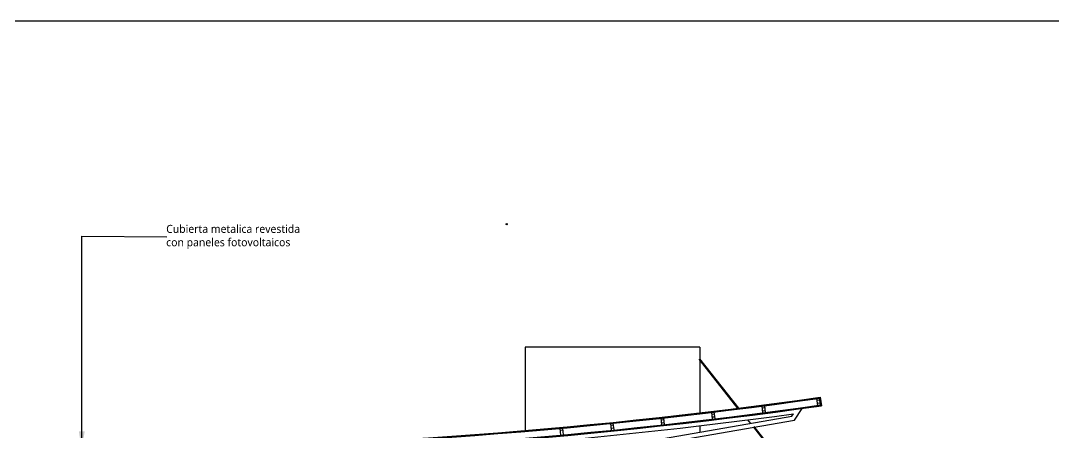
# Model space of a CAD drawing. Extents: x -30 to 1202, y 231 to 898.
# Drawn here: x 224.9 to 370, y 840.6 to 898.4 of the extents above; entities that cross this region are included whole.
import ezdxf

# ---------------------------------------------------------------- set-up
doc = ezdxf.new("R2010")
doc.units = 0
doc.header["$LTSCALE"] = 0.04
for name, color, linetype in [('0.1', 1, 'CONTINUOUS'), ('0.2', 2, 'CONTINUOUS'), ('0.3', 3, 'CONTINUOUS')]:
    doc.layers.add(name, color=color, linetype=linetype)
doc.styles.add('Amir', font='l_10646.ttf', dxfattribs={"height": 0.15})
doc.styles.get("Standard").update_dxf_attribs({"font": 'romans.shx'})
doc.dimstyles.get("Standard").update_dxf_attribs({"dimtxt": 0.18, "dimasz": 0.18, "dimexe": 0.18, "dimexo": 0.0625, "dimgap": 0.09, "dimtad": 0, "dimtih": 1, "dimtoh": 1, "dimdec": 4, "dimzin": 0, "dimdsep": 46, "dimtxsty": 'Standard', "dimcen": 0.09, "dimadec": 0, "dimazin": 0, "dimtfac": 1, "dimtdec": 4, "dimtofl": 0, "dimtmove": 0, "dimatfit": 3, "dimfxl": 1, "dimtolj": 1, "dimtzin": 0, "dimarcsym": 0})

msp = doc.modelspace()

# ---------------------------------------------------------------- linework, layer by layer
at = {"layer": '0.1'}
msp.add_lwpolyline([(-29.93, 898.4), (744.89, 898.4), (744.89, 230.68), (-29.93, 230.68)], close=True, dxfattribs=at)
msp.add_circle((293.17, 869.84), 0.0822, dxfattribs=at)
at = {"layer": '0.2'}
for p, q in [((320.3, 852.58), (295.78, 852.58)), ((295.78, 852.58), (295.78, 840.89)), ((320.3, 852.58), (320.3, 843.37)), ((325.67, 843.96), (320.2, 850.9)), ((325.76, 844.04), (320.3, 850.97)), ((233.18, 825.64), (333.25, 842.9)), ((333.25, 842.9), (333.46, 843.23)), ((333.61, 842.36), (334.69, 844)), ((233.18, 825.02), (333.61, 842.36)), ((320.3, 841.56), (320.3, 840.67)), ((327.45, 841.9), (327.07, 842.39)), ((354.76, 807.46), (327.96, 841.44)), ((354.66, 807.39), (327.87, 841.37))]:
    msp.add_line(p, q, dxfattribs=at)
msp.add_arc((233.48, 1579.21), 742.74, 264.53162, 277.73605, dxfattribs=at)
at = {"layer": '0.3'}
for p, q in [((329.17, 843.39), (329.05, 844.34)), ((329.54, 843.43), (329.42, 844.39)), ((336.88, 844.43), (336.75, 845.38)), ((337.16, 845.14), (336.79, 845.09)), ((337.22, 844.73), (336.85, 844.68)), ((337.1, 845.55), (337.27, 844.36)), ((337.25, 844.48), (337.12, 845.43)), ((337.22, 845.57), (337.39, 844.38)), ((322.08, 842.5), (321.97, 843.45)), ((322.37, 843.2), (322, 843.16)), ((322.45, 842.54), (322.34, 843.5)), ((329.45, 844.09), (329.09, 844.05)), ((329.51, 843.68), (329.14, 843.63)), ((307.88, 840.93), (307.78, 841.88)), ((308.18, 841.63), (307.81, 841.59)), ((308.25, 840.97), (308.15, 841.92)), ((314.98, 841.68), (314.88, 842.63)), ((315.28, 842.38), (314.91, 842.34)), ((315.33, 841.97), (314.96, 841.93)), ((315.35, 841.72), (315.25, 842.67)), ((322.42, 842.79), (322.05, 842.75)), ((300.77, 840.25), (300.68, 841.2)), ((301.08, 840.94), (300.71, 840.91)), ((301.14, 840.28), (301.05, 841.24)), ((308.22, 841.22), (307.85, 841.18))]:
    msp.add_line(p, q, dxfattribs=at)
for radius in [742.14, 742.02, 741.06, 740.94]:
    msp.add_arc((233.48, 1579.21), radius, 261.95173, 278.04827, dxfattribs=at)

# ---------------------------------------------------------------- texts
at = {"layer": '0.1', "insert": (245.34, 869.75), "char_height": 1.1245, "width": 62.7721, "attachment_point": 1, "style": 'Amir'}
msp.add_mtext('\\A1;Cubierta metalica revestida\\Pcon paneles fotovoltaicos', dxfattribs=at)

# ---------------------------------------------------------------- leaders
at = {"layer": '0.1', "annotation_type": 0, "has_hookline": 1, "hookline_direction": 0, "text_width": 20.44}
msp.add_leader([(233.48, 838.27), (233.48, 868.16), (245.42, 868.09)], dimstyle='Standard', override={"dimtxt": 0.15, "dimasz": 2.5, "dimexe": 1.25, "dimexo": 0.625, "dimgap": 0.625, "dimtad": 0, "dimtih": 0, "dimtoh": 0, "dimzin": 8, "dimlunit": 6, "dimtxsty": 'Amir', "dimcen": 2.5, "dimtofl": 1}, dxfattribs=at)

doc.saveas('drawing.dxf')
